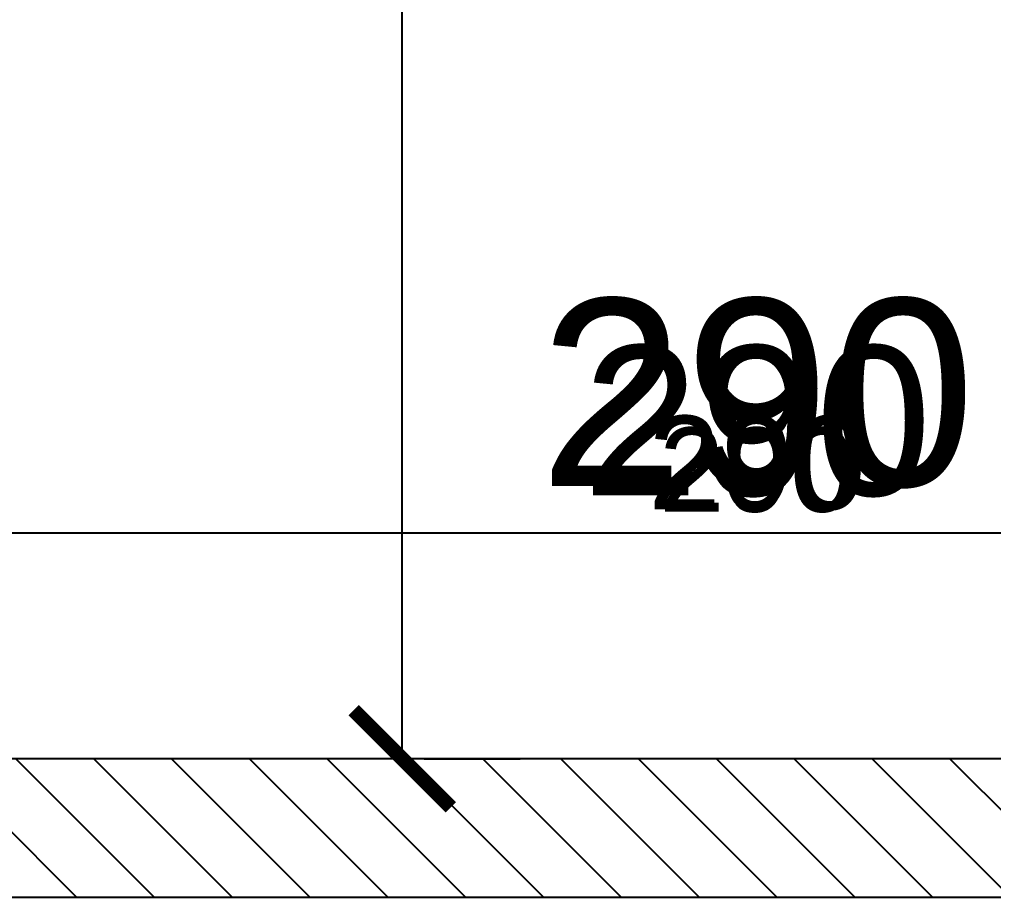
# Model space of a CAD drawing. Header units: millimetres. Extents: x -26398 to 135532, y -376633 to 43268.
# Drawn here: x 43018.6 to 43159.1, y -147980.2 to -147853.6 of the extents above; entities that cross this region are included whole.
import ezdxf

# ---------------------------------------------------------------- set-up
doc = ezdxf.new("R2010")
doc.units = ezdxf.units.MM
for name, color, linetype in [('DIM', 7, 'Continuous'), ('DIM @ 10', 7, 'Continuous'), ('DIM @ 4.5', 7, 'Continuous'), ('DIM @ 5', 7, 'Continuous'), ('DIM @ 8', 7, 'Continuous'), ('TƯỜNG', 52, 'Continuous')]:
    doc.layers.add(name, color=color, linetype=linetype)
doc.styles.get("Standard").update_dxf_attribs({"font": 'arial.ttf'})
doc.dimstyles.new('SCALE dimmatbang', dxfattribs={"dimscale": 70, "dimtxt": 2.7, "dimasz": 1.4, "dimexe": 1.7, "dimexo": 0.7, "dimtad": 1, "dimtoh": 1, "dimdec": 1, "dimtxsty": 'Standard', "dimblk": 'ARCHTICK', "dimcen": 2.5, "dimclrd": 1, "dimclre": 256, "dimadec": 0, "dimazin": 0, "dimtfac": 1, "dimtdec": 1, "dimtmove": 0, "dimatfit": 3, "dimfxl": 1, "dimarcsym": 0})

# ---------------------------------------------------------------- blocks, each defined once
blk = doc.blocks.new('_ArchTick')
at = {"color": 0, "linetype": 'ByBlock', "const_width": 0.15}
blk.add_lwpolyline([(-0.5, -0.5), (0.5, 0.5)], dxfattribs=at)
blk = doc.blocks.new('*D6223')
at = {"layer": 'DEFPOINTS', "color": 0, "transparency": 16777216}
for p in [(42980, -147908.59), (43270, -147927.6), (43270, -147927.6)]:
    blk.add_point(p, dxfattribs=at)
at = {"layer": 'DIM', "lineweight": -2, "transparency": 16777216}
for p, q in [((42980, -147911.74), (42980, -147935.25)), ((43270, -147924.45), (43270, -147919.95))]:
    blk.add_line(p, q, dxfattribs=at)
at = {"layer": 'DIM', "color": 1, "lineweight": -2, "transparency": 16777216}
blk.add_line((42980, -147927.6), (43270, -147927.6), dxfattribs=at)
at = {"layer": 'DIM', "color": 1, "lineweight": -2, "transparency": 16777216, "xscale": 6.3, "yscale": 6.3, "zscale": 6.3, "rotation": 180}
blk.add_blockref('_ArchTick', (42980, -147927.6), dxfattribs=at)
at = {"layer": 'DIM', "color": 1, "lineweight": -2, "transparency": 16777216, "xscale": 6.3, "yscale": 6.3, "zscale": 6.3}
blk.add_blockref('_ArchTick', (43270, -147927.6), dxfattribs=at)
at = {"layer": 'DIM', "color": 0, "transparency": 16777216, "insert": (43125, -147918.58), "char_height": 12.15, "attachment_point": 5}
blk.add_mtext('290', dxfattribs=at)
blk = doc.blocks.new('*D6224')
at = {"layer": 'DEFPOINTS', "color": 0, "transparency": 16777216}
for p in [(42980, -147908.59), (43270, -147927.6), (43270, -147927.6)]:
    blk.add_point(p, dxfattribs=at)
at = {"layer": 'DIM', "lineweight": -2, "transparency": 16777216}
for p, q in [((43270, -147920.6), (43270, -147910.6)), ((42980, -147915.59), (42980, -147944.6))]:
    blk.add_line(p, q, dxfattribs=at)
at = {"layer": 'DIM', "color": 1, "lineweight": -2, "transparency": 16777216}
blk.add_line((42980, -147927.6), (43270, -147927.6), dxfattribs=at)
at = {"layer": 'DIM', "color": 1, "lineweight": -2, "transparency": 16777216, "xscale": 14, "yscale": 14, "zscale": 14, "rotation": 180}
blk.add_blockref('_ArchTick', (42980, -147927.6), dxfattribs=at)
at = {"layer": 'DIM', "color": 1, "lineweight": -2, "transparency": 16777216, "xscale": 14, "yscale": 14, "zscale": 14}
blk.add_blockref('_ArchTick', (43270, -147927.6), dxfattribs=at)
at = {"layer": 'DIM', "color": 0, "transparency": 16777216, "insert": (43125, -147907.56), "char_height": 27, "attachment_point": 5}
blk.add_mtext('290', dxfattribs=at)
blk = doc.blocks.new('*D6225')
at = {"layer": 'DEFPOINTS', "color": 0, "transparency": 16777216}
for p in [(42980, -147908.59), (43270, -147927.6), (43270, -147927.6)]:
    blk.add_point(p, dxfattribs=at)
at = {"layer": 'DIM', "lineweight": -2, "transparency": 16777216}
for p, q in [((42980, -147914.19), (42980, -147941.2)), ((43270, -147922), (43270, -147914))]:
    blk.add_line(p, q, dxfattribs=at)
at = {"layer": 'DIM', "color": 1, "lineweight": -2, "transparency": 16777216}
blk.add_line((42980, -147927.6), (43270, -147927.6), dxfattribs=at)
at = {"layer": 'DIM', "color": 1, "lineweight": -2, "transparency": 16777216, "xscale": 11.2, "yscale": 11.2, "zscale": 11.2, "rotation": 180}
blk.add_blockref('_ArchTick', (42980, -147927.6), dxfattribs=at)
at = {"layer": 'DIM', "color": 1, "lineweight": -2, "transparency": 16777216, "xscale": 11.2, "yscale": 11.2, "zscale": 11.2}
blk.add_blockref('_ArchTick', (43270, -147927.6), dxfattribs=at)
at = {"layer": 'DIM', "color": 0, "transparency": 16777216, "insert": (43125, -147911.57), "char_height": 21.6, "attachment_point": 5}
blk.add_mtext('290', dxfattribs=at)
blk = doc.blocks.new('*D6226')
at = {"layer": 'DEFPOINTS', "color": 0, "transparency": 16777216}
for p in [(42980, -147908.59), (43270, -147927.6), (43270, -147927.6)]:
    blk.add_point(p, dxfattribs=at)
at = {"layer": 'DIM', "lineweight": -2, "transparency": 16777216}
for p, q in [((42980, -147912.09), (42980, -147936.1)), ((43270, -147924.1), (43270, -147919.1))]:
    blk.add_line(p, q, dxfattribs=at)
at = {"layer": 'DIM', "color": 1, "lineweight": -2, "transparency": 16777216}
blk.add_line((42980, -147927.6), (43270, -147927.6), dxfattribs=at)
at = {"layer": 'DIM', "color": 1, "lineweight": -2, "transparency": 16777216, "xscale": 7, "yscale": 7, "zscale": 7, "rotation": 180}
blk.add_blockref('_ArchTick', (42980, -147927.6), dxfattribs=at)
at = {"layer": 'DIM', "color": 1, "lineweight": -2, "transparency": 16777216, "xscale": 7, "yscale": 7, "zscale": 7}
blk.add_blockref('_ArchTick', (43270, -147927.6), dxfattribs=at)
at = {"layer": 'DIM', "color": 0, "transparency": 16777216, "insert": (43125, -147917.58), "char_height": 13.5, "attachment_point": 5}
blk.add_mtext('290', dxfattribs=at)
blk = doc.blocks.new('*D6228')
at = {"layer": 'DEFPOINTS', "color": 0, "transparency": 16777216}
for p in [(43073.81, -147590.16), (43073.81, -147590.16), (43073.81, -147960.16)]:
    blk.add_point(p, dxfattribs=at)
at = {"layer": 'DIM', "color": 1, "lineweight": -2, "transparency": 16777216}
blk.add_line((43073.81, -147960.16), (43073.81, -147590.16), dxfattribs=at)
at = {"layer": 'DIM', "lineweight": -2, "transparency": 16777216}
for p, q in [((43076.96, -147590.16), (43081.46, -147590.16)), ((43076.96, -147960.16), (43081.46, -147960.16))]:
    blk.add_line(p, q, dxfattribs=at)
at = {"layer": 'DIM', "color": 1, "lineweight": -2, "transparency": 16777216, "xscale": 6.3, "yscale": 6.3, "zscale": 6.3}
for p, rotation in [((43073.81, -147590.16), 90), ((43073.81, -147960.16), 270)]:
    blk.add_blockref('_ArchTick', p, dxfattribs=dict(at, rotation=rotation))
at = {"layer": 'DIM', "color": 0, "transparency": 16777216, "insert": (43064.79, -147775.16), "char_height": 12.15, "attachment_point": 5, "rotation": 90}
blk.add_mtext('370', dxfattribs=at)
blk = doc.blocks.new('*D6229')
at = {"layer": 'DEFPOINTS', "color": 0, "transparency": 16777216}
for p in [(43073.81, -147590.16), (43073.81, -147590.16), (43073.81, -147960.16)]:
    blk.add_point(p, dxfattribs=at)
at = {"layer": 'DIM', "color": 1, "lineweight": -2, "transparency": 16777216}
blk.add_line((43073.81, -147960.16), (43073.81, -147590.16), dxfattribs=at)
at = {"layer": 'DIM', "lineweight": -2, "transparency": 16777216}
for p, q in [((43080.81, -147590.16), (43090.81, -147590.16)), ((43080.81, -147960.16), (43090.81, -147960.16))]:
    blk.add_line(p, q, dxfattribs=at)
at = {"layer": 'DIM', "color": 1, "lineweight": -2, "transparency": 16777216, "xscale": 14, "yscale": 14, "zscale": 14}
for p, rotation in [((43073.81, -147590.16), 90), ((43073.81, -147960.16), 270)]:
    blk.add_blockref('_ArchTick', p, dxfattribs=dict(at, rotation=rotation))
at = {"layer": 'DIM', "color": 0, "transparency": 16777216, "insert": (43053.76, -147775.16), "char_height": 27, "attachment_point": 5, "rotation": 90}
blk.add_mtext('370', dxfattribs=at)
blk = doc.blocks.new('*D6230')
at = {"layer": 'DEFPOINTS', "color": 0, "transparency": 16777216}
for p in [(43073.81, -147590.16), (43073.81, -147590.16), (43073.81, -147960.16)]:
    blk.add_point(p, dxfattribs=at)
at = {"layer": 'DIM', "color": 1, "lineweight": -2, "transparency": 16777216}
blk.add_line((43073.81, -147960.16), (43073.81, -147590.16), dxfattribs=at)
at = {"layer": 'DIM', "lineweight": -2, "transparency": 16777216}
for p, q in [((43079.41, -147590.16), (43087.41, -147590.16)), ((43079.41, -147960.16), (43087.41, -147960.16))]:
    blk.add_line(p, q, dxfattribs=at)
at = {"layer": 'DIM', "color": 1, "lineweight": -2, "transparency": 16777216, "xscale": 11.2, "yscale": 11.2, "zscale": 11.2}
for p, rotation in [((43073.81, -147590.16), 90), ((43073.81, -147960.16), 270)]:
    blk.add_blockref('_ArchTick', p, dxfattribs=dict(at, rotation=rotation))
at = {"layer": 'DIM', "color": 0, "transparency": 16777216, "insert": (43057.77, -147775.16), "char_height": 21.6, "attachment_point": 5, "rotation": 90}
blk.add_mtext('370', dxfattribs=at)
blk = doc.blocks.new('*D6231')
at = {"layer": 'DEFPOINTS', "color": 0, "transparency": 16777216}
for p in [(43073.81, -147590.16), (43073.81, -147590.16), (43073.81, -147960.16)]:
    blk.add_point(p, dxfattribs=at)
at = {"layer": 'DIM', "color": 1, "lineweight": -2, "transparency": 16777216}
blk.add_line((43073.81, -147960.16), (43073.81, -147590.16), dxfattribs=at)
at = {"layer": 'DIM', "lineweight": -2, "transparency": 16777216}
for p, q in [((43077.31, -147590.16), (43082.31, -147590.16)), ((43077.31, -147960.16), (43082.31, -147960.16))]:
    blk.add_line(p, q, dxfattribs=at)
at = {"layer": 'DIM', "color": 1, "lineweight": -2, "transparency": 16777216, "xscale": 7, "yscale": 7, "zscale": 7}
for p, rotation in [((43073.81, -147590.16), 90), ((43073.81, -147960.16), 270)]:
    blk.add_blockref('_ArchTick', p, dxfattribs=dict(at, rotation=rotation))
at = {"layer": 'DIM', "color": 0, "transparency": 16777216, "insert": (43063.78, -147775.16), "char_height": 13.5, "attachment_point": 5, "rotation": 90}
blk.add_mtext('370', dxfattribs=at)
blk = doc.blocks.new('*U8946')
at = {"layer": 'DIM @ 10'}
dim = blk.add_linear_dim(base=(43270, -147927.6), p1=(42980, -147908.59), p2=(43270, -147927.6), angle=180, dimstyle='SCALE dimmatbang', override={"dimscale": 10, "dimtix": 0, "dimtofl": 1, "dimtmove": 0, "dimatfit": 3}, dxfattribs=at)
dim.commit()
dim.dimension.update_dxf_attribs({"geometry": '*D6224', "text_midpoint": (43125, -147907.56)})
at = {"layer": 'DIM @ 4.5'}
dim = blk.add_linear_dim(base=(43270, -147927.6), p1=(42980, -147908.59), p2=(43270, -147927.6), angle=180, dimstyle='SCALE dimmatbang', override={"dimscale": 4.5, "dimtix": 0, "dimtofl": 1, "dimtmove": 0, "dimatfit": 3}, dxfattribs=at)
dim.commit()
dim.dimension.update_dxf_attribs({"geometry": '*D6223', "text_midpoint": (43125, -147918.58)})
at = {"layer": 'DIM @ 5'}
dim = blk.add_linear_dim(base=(43270, -147927.6), p1=(42980, -147908.59), p2=(43270, -147927.6), angle=180, dimstyle='SCALE dimmatbang', override={"dimscale": 5, "dimtix": 0, "dimtofl": 1, "dimtmove": 0, "dimatfit": 3}, dxfattribs=at)
dim.commit()
dim.dimension.update_dxf_attribs({"geometry": '*D6226', "text_midpoint": (43125, -147917.58)})
at = {"layer": 'DIM @ 8'}
dim = blk.add_linear_dim(base=(43270, -147927.6), p1=(42980, -147908.59), p2=(43270, -147927.6), angle=180, dimstyle='SCALE dimmatbang', override={"dimscale": 8, "dimtix": 0, "dimtofl": 1, "dimtmove": 0, "dimatfit": 3}, dxfattribs=at)
dim.commit()
dim.dimension.update_dxf_attribs({"geometry": '*D6225', "text_midpoint": (43125, -147911.57)})
blk = doc.blocks.new('*U8947')
at = {"layer": 'DIM @ 10'}
dim = blk.add_linear_dim(base=(43073.81, -147590.16), p1=(43073.81, -147960.16), p2=(43073.81, -147590.16), angle=90, dimstyle='SCALE dimmatbang', override={"dimscale": 10, "dimtix": 0, "dimtofl": 1, "dimtmove": 0, "dimatfit": 3}, dxfattribs=at)
dim.commit()
dim.dimension.update_dxf_attribs({"geometry": '*D6229', "text_midpoint": (43053.76, -147775.16)})
at = {"layer": 'DIM @ 4.5'}
dim = blk.add_linear_dim(base=(43073.81, -147590.16), p1=(43073.81, -147960.16), p2=(43073.81, -147590.16), angle=90, dimstyle='SCALE dimmatbang', override={"dimscale": 4.5, "dimtix": 0, "dimtofl": 1, "dimtmove": 0, "dimatfit": 3}, dxfattribs=at)
dim.commit()
dim.dimension.update_dxf_attribs({"geometry": '*D6228', "text_midpoint": (43064.79, -147775.16)})
at = {"layer": 'DIM @ 5'}
dim = blk.add_linear_dim(base=(43073.81, -147590.16), p1=(43073.81, -147960.16), p2=(43073.81, -147590.16), angle=90, dimstyle='SCALE dimmatbang', override={"dimscale": 5, "dimtix": 0, "dimtofl": 1, "dimtmove": 0, "dimatfit": 3}, dxfattribs=at)
dim.commit()
dim.dimension.update_dxf_attribs({"geometry": '*D6231', "text_midpoint": (43063.78, -147775.16)})
at = {"layer": 'DIM @ 8'}
dim = blk.add_linear_dim(base=(43073.81, -147590.16), p1=(43073.81, -147960.16), p2=(43073.81, -147590.16), angle=90, dimstyle='SCALE dimmatbang', override={"dimscale": 8, "dimtix": 0, "dimtofl": 1, "dimtmove": 0, "dimatfit": 3}, dxfattribs=at)
dim.commit()
dim.dimension.update_dxf_attribs({"geometry": '*D6230', "text_midpoint": (43057.77, -147775.16)})

msp = doc.modelspace()

# ---------------------------------------------------------------- hatches: boundary and pattern name
at = {"layer": 'TƯỜNG'}
h = msp.add_hatch(dxfattribs=at)
h.set_pattern_fill('ANSI31', color=256, scale=2.5, angle=90)
h.set_pattern_definition([(135, (39708.225, -158367.638), (-5.61266, -5.61266), [])])
h.paths.add_polyline_path([(42075, -147580.16), (42075, -147960.16), (42085, -147960.16), (42085, -147590.16), (42670, -147590.16), (42670, -147960.16), (42680, -147960.16), (42680, -147590.16), (42970, -147590.16), (42970, -147960.16), (42980, -147960.16), (42980, -147590.16), (43270, -147590.16), (43270, -147960.16), (43280, -147960.16), (43280, -147590.16), (44065, -147590.16), (44065, -147960.16), (44075, -147960.16), (44075, -147590.16), (44655, -147590.16), (44655, -147580.16), (44075, -147580.16), (42675, -147580.16)], flags=17)
h.paths.add_polyline_path([(42685, -147370.16), (42685, -147000.16), (42675, -147000.16), (42675, -147370.16), (42085, -147370.16), (42085, -147000.16), (42075, -147000.16), (42075, -147380.16), (42675, -147380.16), (43675, -147380.16), (44655, -147380.16), (44655, -147370.16), (43685, -147370.16), (43685, -147000.16), (43675, -147000.16), (43675, -147370.16)], flags=17)
h.paths.add_polyline_path([(41795, -147960.16), (41795, -147980.16), (44675, -147980.16), (44675, -146980.16), (41775, -146980.16), (41775, -147960.16), (41795, -147960.16), (41795, -147000.16), (44655, -147000.16), (44655, -147960.16)])
h.paths.add_polyline_path([(41775, -147960.16), (41775, -147980.16), (41795, -147980.16), (41795, -147960.16)], flags=17)

# ---------------------------------------------------------------- linework, layer by layer
for p, q in [((44655, -147960.16), (41775, -147960.16)), ((44675, -147980.16), (41775, -147980.16))]:
    msp.add_line(p, q, dxfattribs=at)
msp.add_lwpolyline([(41775, -147980.16), (41775, -146980.16), (44675, -146980.16), (44675, -147980.16)], close=True, dxfattribs=at)

# ---------------------------------------------------------------- block references
at = {"layer": 'DIM'}
for name in ['*U8947', '*U8946']:
    msp.add_blockref(name, (0, 0), dxfattribs=at)

doc.saveas('drawing.dxf')
